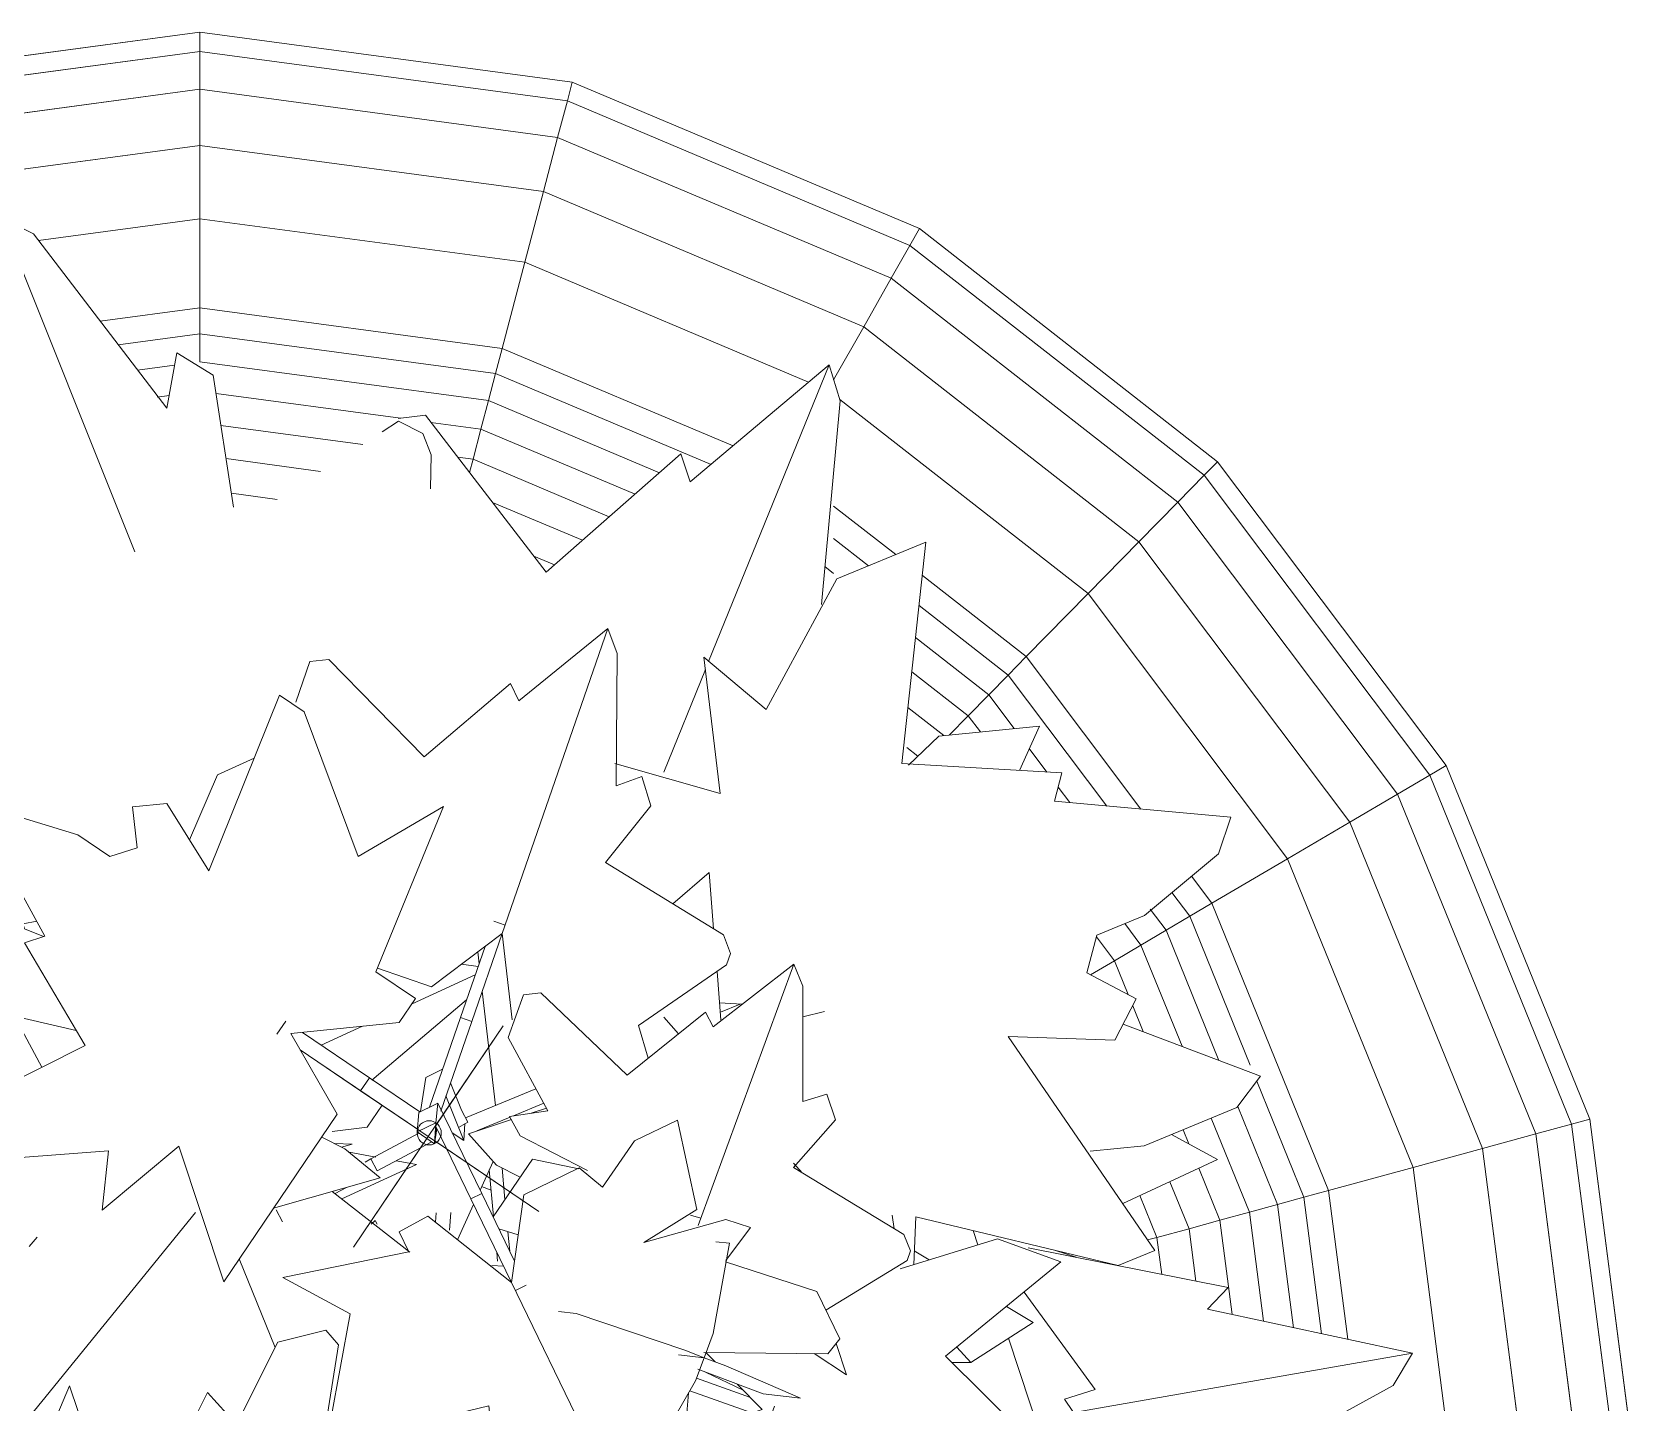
# Model space of a CAD drawing. Header units: metres. Extents: x -217 to -108, y -304 to -188.
# Drawn here: x -155.6125 to -155.3883, y -244.7772 to -244.5859 of the extents above; entities that cross this region are included whole.
import ezdxf

# ---------------------------------------------------------------- set-up
doc = ezdxf.new("R2010")
doc.units = ezdxf.units.M
doc.layers.add('G-IMPT', color=8, linetype='Continuous', lineweight=9)
doc.layers.add('L-PLNT', color=71, linetype='Continuous', lineweight=9)

# ---------------------------------------------------------------- blocks, each defined once
blk = doc.blocks.new('Plant_8135 - FF_Model_ID4695_1_aconitum_dwg_Group_18-V210-Nivel 3')
at = {"layer": 'G-IMPT'}
for p, q in [((17.416, 28.7), (20.141, 29.066)), ((20.141, 29.066), (20.141, 28.925)), ((20.141, 29.066), (22.866, 28.7)), ((17.451, 28.565), (20.141, 28.925)), ((20.141, 28.925), (20.141, 28.648)), ((20.141, 28.925), (22.83, 28.565)), ((22.866, 28.7), (22.83, 28.565)), ((25.405, 27.629), (22.866, 28.7)), ((17.522, 28.296), (20.141, 28.648)), ((20.141, 28.648), (20.141, 28.237)), ((20.141, 28.648), (22.759, 28.296)), ((20.141, 28.648), (22.759, 28.296)), ((22.83, 28.565), (22.759, 28.296)), ((25.336, 27.507), (22.83, 28.565)), ((17.626, 27.9), (20.141, 28.237)), ((20.141, 28.237), (20.141, 27.702)), ((20.141, 28.237), (22.655, 27.9)), ((22.759, 28.296), (22.655, 27.9)), ((25.2, 27.267), (22.759, 28.296)), ((25.2, 27.267), (22.759, 28.296)), ((22.655, 27.9), (22.519, 27.383)), ((22.655, 27.9), (24.998, 26.911)), ((18.96, 27.543), (20.141, 27.702)), ((20.141, 27.702), (18.96, 27.543)), ((20.141, 27.702), (20.141, 27.05)), ((20.141, 27.702), (22.519, 27.383)), ((25.405, 27.629), (25.336, 27.507)), ((25.405, 27.629), (27.586, 25.924)), ((25.405, 27.629), (27.586, 25.924)), ((25.336, 27.507), (25.2, 27.267)), ((25.336, 27.507), (27.488, 25.825)), ((27.488, 25.825), (25.336, 27.507)), ((22.519, 27.383), (22.353, 26.753)), ((22.353, 26.753), (22.519, 27.383)), ((22.519, 27.383), (24.595, 26.507)), ((22.519, 27.383), (24.595, 26.507)), ((25.2, 27.267), (24.998, 26.911)), ((25.2, 27.267), (27.295, 25.629)), ((25.2, 27.267), (27.295, 25.629)), ((19.413, 26.952), (20.141, 27.05)), ((20.141, 27.05), (20.141, 26.86)), ((20.141, 27.05), (22.353, 26.753)), ((20.141, 27.05), (22.353, 26.753)), ((19.545, 26.78), (20.141, 26.86)), ((20.141, 26.86), (20.141, 26.656)), ((20.141, 26.86), (22.305, 26.569)), ((24.998, 26.911), (24.778, 26.523)), ((24.998, 26.911), (27.011, 25.338)), ((22.353, 26.753), (22.305, 26.569)), ((22.353, 26.753), (24.042, 26.04)), ((19.686, 26.595), (19.956, 26.631)), ((19.686, 26.595), (19.956, 26.631)), ((20.141, 26.656), (22.253, 26.372)), ((20.141, 26.656), (22.253, 26.372)), ((22.305, 26.569), (22.253, 26.372)), ((22.305, 26.569), (23.881, 25.905)), ((19.829, 26.397), (19.917, 26.409)), ((19.829, 26.397), (19.917, 26.409)), ((20.261, 26.423), (21.61, 26.242)), ((21.61, 26.242), (20.261, 26.423)), ((22.253, 26.372), (22.198, 26.163)), ((22.253, 26.372), (23.505, 25.844)), ((24.823, 26.379), (26.639, 24.96)), ((24.823, 26.379), (26.639, 24.96)), ((20.296, 26.19), (21.333, 26.051)), ((20.296, 26.19), (21.333, 26.051)), ((21.832, 26.212), (22.198, 26.163)), ((22.198, 26.163), (21.832, 26.212)), ((22.198, 26.163), (22.14, 25.943)), ((22.198, 26.163), (23.326, 25.687)), ((20.334, 25.947), (21.025, 25.854)), ((21.025, 25.854), (20.334, 25.947)), ((22.028, 25.958), (22.14, 25.943)), ((22.028, 25.958), (22.14, 25.943)), ((22.14, 25.943), (22.115, 25.845)), ((22.14, 25.943), (22.115, 25.845)), ((22.14, 25.943), (23.137, 25.522)), ((23.137, 25.522), (22.14, 25.943)), ((27.586, 25.924), (27.488, 25.825)), ((27.586, 25.924), (29.259, 23.703)), ((27.488, 25.825), (27.295, 25.629)), ((27.488, 25.825), (29.139, 23.633)), ((20.373, 25.694), (20.706, 25.649)), ((20.373, 25.694), (20.706, 25.649)), ((22.282, 25.627), (22.94, 25.35)), ((22.282, 25.627), (22.94, 25.35)), ((27.295, 25.629), (27.011, 25.338)), ((27.295, 25.629), (28.903, 23.494)), ((24.777, 25.6), (25.232, 25.245)), ((24.777, 25.6), (25.232, 25.245)), ((24.777, 25.363), (25.033, 25.163)), ((25.033, 25.163), (24.777, 25.363)), ((27.011, 25.338), (26.639, 24.96)), ((27.011, 25.338), (28.555, 23.289)), ((22.584, 25.234), (22.735, 25.17)), ((22.735, 25.17), (22.584, 25.234)), ((24.714, 25.157), (24.777, 25.108)), ((24.714, 25.157), (24.777, 25.108)), ((25.427, 25.092), (26.186, 24.499)), ((25.427, 25.092), (26.186, 24.499)), ((26.639, 24.96), (26.186, 24.499)), ((26.639, 24.96), (28.099, 23.021)), ((25.403, 24.873), (26.054, 24.364)), ((26.054, 24.364), (25.403, 24.873)), ((25.377, 24.639), (25.913, 24.22)), ((25.377, 24.639), (25.913, 24.22)), ((26.186, 24.499), (26.054, 24.364)), ((26.186, 24.499), (27.026, 23.383)), ((25.35, 24.389), (25.762, 24.067)), ((25.762, 24.067), (25.35, 24.389)), ((26.054, 24.364), (25.913, 24.22)), ((26.054, 24.364), (26.776, 23.406)), ((25.913, 24.22), (25.762, 24.067)), ((25.913, 24.22), (26.099, 23.973)), ((25.321, 24.127), (25.585, 23.921)), ((25.321, 24.127), (25.585, 23.921)), ((25.762, 24.067), (25.623, 23.924)), ((25.623, 23.924), (25.762, 24.067)), ((25.762, 24.067), (25.852, 23.948)), ((25.762, 24.067), (25.852, 23.948)), ((25.313, 23.835), (25.395, 23.771)), ((25.395, 23.771), (25.313, 23.835)), ((26.209, 23.826), (26.338, 23.655)), ((26.338, 23.655), (26.209, 23.826)), ((29.139, 23.633), (28.903, 23.494)), ((29.259, 23.703), (29.139, 23.633)), ((29.139, 23.633), (30.177, 21.079)), ((29.259, 23.703), (30.311, 21.116)), ((26.421, 23.545), (26.507, 23.431)), ((26.507, 23.431), (26.421, 23.545)), ((28.903, 23.494), (28.555, 23.289)), ((28.903, 23.494), (29.914, 21.008)), ((28.903, 23.494), (29.914, 21.008)), ((28.555, 23.289), (28.099, 23.021)), ((28.555, 23.289), (29.525, 20.901)), ((28.099, 23.021), (27.545, 22.695)), ((28.099, 23.021), (29.017, 20.763)), ((27.396, 22.893), (27.545, 22.695)), ((27.252, 22.773), (27.383, 22.6)), ((27.545, 22.695), (27.383, 22.6)), ((27.545, 22.695), (28.399, 20.594)), ((27.545, 22.695), (28.399, 20.594)), ((27.093, 22.653), (27.21, 22.498)), ((27.383, 22.6), (27.21, 22.498)), ((27.383, 22.6), (27.826, 21.51)), ((26.908, 22.547), (27.026, 22.389)), ((26.908, 22.547), (27.026, 22.389)), ((27.21, 22.498), (27.026, 22.389)), ((27.21, 22.498), (27.597, 21.546)), ((26.7, 22.45), (26.832, 22.275)), ((27.026, 22.389), (26.832, 22.275)), ((27.026, 22.389), (27.327, 21.649)), ((26.832, 22.275), (26.656, 22.172)), ((26.656, 22.172), (26.832, 22.275)), ((26.832, 22.275), (26.933, 22.027)), ((26.832, 22.275), (26.933, 22.027)), ((26.966, 21.945), (27.043, 21.757)), ((26.966, 21.945), (27.043, 21.757)), ((27.874, 21.394), (28.219, 20.545)), ((28.219, 20.545), (27.874, 21.394)), ((27.734, 21.209), (28.026, 20.492)), ((27.734, 21.209), (28.026, 20.492)), ((27.541, 21.124), (27.82, 20.436)), ((27.82, 20.436), (27.541, 21.124)), ((30.177, 21.079), (29.914, 21.008)), ((30.311, 21.116), (30.177, 21.079)), ((30.177, 21.079), (30.532, 18.34)), ((30.311, 21.116), (30.669, 18.34)), ((27.335, 21.039), (27.377, 20.935)), ((27.335, 21.039), (27.377, 20.935)), ((29.914, 21.008), (29.525, 20.901)), ((29.525, 20.901), (29.914, 21.008)), ((29.914, 21.008), (30.259, 18.34)), ((29.525, 20.901), (29.017, 20.763)), ((29.525, 20.901), (29.856, 18.34)), ((27.449, 20.758), (27.604, 20.377)), ((29.017, 20.763), (28.399, 20.594)), ((28.399, 20.594), (29.017, 20.763)), ((29.017, 20.763), (29.33, 18.34)), ((29.017, 20.763), (29.33, 18.34)), ((27.238, 20.659), (27.378, 20.315)), ((27.238, 20.659), (27.378, 20.315)), ((28.399, 20.594), (28.219, 20.545)), ((28.399, 20.594), (28.219, 20.545)), ((28.399, 20.594), (28.54, 19.506)), ((28.54, 19.506), (28.399, 20.594)), ((27.019, 20.557), (27.143, 20.251)), ((27.143, 20.251), (27.019, 20.557)), ((28.026, 20.492), (27.82, 20.436)), ((28.219, 20.545), (28.026, 20.492)), ((28.026, 20.492), (28.142, 19.591)), ((28.219, 20.545), (28.348, 19.547)), ((27.604, 20.377), (27.378, 20.315)), ((27.378, 20.315), (27.604, 20.377)), ((27.82, 20.436), (27.604, 20.377)), ((27.604, 20.377), (27.693, 19.687)), ((27.604, 20.377), (27.693, 19.687)), ((27.82, 20.436), (27.923, 19.638)), ((27.143, 20.251), (27.075, 20.233)), ((27.378, 20.315), (27.143, 20.251)), ((27.378, 20.315), (27.143, 20.251)), ((27.143, 20.251), (27.178, 19.981)), ((27.378, 20.315), (27.427, 19.932)), ((27.427, 19.932), (27.378, 20.315))]:
    blk.add_line(p, q, dxfattribs=at)
at = {"layer": 'G-IMPT', "flags": 128}
for points in [[(14.945, 27.507), (17.451, 28.565), (17.416, 28.7), (20.141, 29.066)], [(17.522, 28.296), (17.451, 28.565), (20.141, 28.925), (20.141, 29.066), (22.866, 28.7)], [(25.336, 27.507), (25.405, 27.629), (22.866, 28.7), (22.83, 28.565), (20.141, 28.925), (20.141, 28.648), (17.522, 28.296), (17.626, 27.9), (15.283, 26.911), (15.546, 26.447)], [(15.546, 26.447), (17.762, 27.383), (17.626, 27.9), (20.141, 28.237), (20.141, 28.648)], [(22.759, 28.296), (22.83, 28.565), (25.336, 27.507), (25.2, 27.267)], [(22.759, 28.296), (22.655, 27.9), (20.141, 28.237), (20.141, 27.702)], [(20.141, 27.702), (22.519, 27.383), (22.655, 27.9), (24.998, 26.911), (25.2, 27.267)], [(19.413, 26.952), (20.141, 27.05), (20.141, 27.702)], [(19.545, 26.78), (20.141, 26.86), (20.141, 27.05)], [(20.141, 26.656), (20.141, 26.86), (22.305, 26.569), (22.353, 26.753), (24.042, 26.04)], [(24.778, 26.523), (24.998, 26.911), (27.011, 25.338), (27.295, 25.629), (28.903, 23.494), (29.139, 23.633), (30.177, 21.079)], [(22.253, 26.372), (22.305, 26.569), (23.881, 25.905)], [(23.505, 25.844), (22.253, 26.372), (22.198, 26.163)], [(22.14, 25.943), (22.198, 26.163), (23.326, 25.687)], [(29.259, 23.703), (27.586, 25.924), (27.488, 25.825)], [(27.295, 25.629), (27.488, 25.825), (29.139, 23.633)], [(26.639, 24.96), (27.011, 25.338), (28.555, 23.289), (28.903, 23.494)], [(26.186, 24.499), (26.639, 24.96), (28.099, 23.021)], [(27.026, 23.383), (26.186, 24.499), (26.054, 24.364)], [(25.913, 24.22), (26.054, 24.364), (26.776, 23.406)], [(26.099, 23.973), (25.913, 24.22), (25.762, 24.067)], [(29.139, 23.633), (29.259, 23.703), (30.311, 21.116)], [(28.099, 23.021), (28.555, 23.289), (29.525, 20.901)], [(30.259, 18.34), (29.856, 18.34), (29.525, 20.901), (29.017, 20.763), (28.099, 23.021), (27.545, 22.695), (27.396, 22.893)], [(27.252, 22.773), (27.383, 22.6), (27.545, 22.695)], [(27.826, 21.51), (27.383, 22.6), (27.21, 22.498), (27.093, 22.653)], [(27.026, 22.389), (27.21, 22.498), (27.597, 21.546)], [(27.327, 21.649), (27.026, 22.389), (26.832, 22.275), (26.7, 22.45)], [(29.914, 21.008), (30.177, 21.079), (30.532, 18.34), (30.669, 18.34), (30.311, 15.563)], [(30.177, 21.079), (30.311, 21.116), (30.669, 18.34)], [(29.914, 21.008), (30.259, 18.34), (30.532, 18.34), (30.177, 15.6)], [(27.449, 20.758), (27.604, 20.377), (27.82, 20.436), (27.923, 19.638)], [(28.142, 19.591), (28.026, 20.492), (27.82, 20.436)], [(28.026, 20.492), (28.219, 20.545), (28.348, 19.547)], [(27.075, 20.233), (27.143, 20.251), (27.178, 19.981)]]:
    blk.add_lwpolyline(points, dxfattribs=at)
blk = doc.blocks.new('Plant_8135 - FF_Model_ID4695_1_aconitum_dwg_Group_19-V211-Nivel 3')
blk.add_blockref('Plant_8135 - FF_Model_ID4695_1_aconitum_dwg_Group_18-V210-Nivel 3', (0, 0))
blk = doc.blocks.new('Plant_8135 - FF_Model_ID4695_1_aconitum_dwg_Group_11-447934-Nivel 3')
at = {"layer": 'G-IMPT'}
for p, q in [((0.399, 0.538), (0.149, 0.422)), ((0.399, 0.538), (0.149, 0.422)), ((0.399, 0.538), (0.526, 0.465)), ((0, 0.352), (0.137, 0.428)), ((0.137, 0.428), (0, 0.352)), ((0.282, 0.345), (0.137, 0.428)), ((0.144, 0.269), (0, 0.352)), ((0, 0.186), (0, 0.352)), ((0.144, 0.269), (0, 0.352)), ((0, 0.352), (0, 0.186)), ((0.144, 0.269), (0, 0.186)), ((0.144, 0.269), (0, 0.186)), ((0.137, 0.261), (0, 0.186)), ((0.137, 0.261), (0, 0.186)), ((0.144, 0.269), (0.282, 0.345)), ((0.282, 0.345), (0.144, 0.269)), ((0.151, 0.007), (0.366, 0.323)), ((0.151, 0.007), (0.366, 0.323)), ((0.341, 0.156), (0.473, 0.352)), ((0.341, 0.156), (0.473, 0.352)), ((0.109, 0.236), (0, 0.186)), ((0.109, 0.236), (0, 0.186)), ((0.151, 0.118), (0.151, 0.007)), ((0.151, 0.007), (0.269, 0.075))]:
    blk.add_line(p, q, dxfattribs=at)
blk.add_circle((0.048, 0.269), 0.0963, dxfattribs=at)
blk = doc.blocks.new('Plant_8135 - FF_Model_ID4695_1_aconitum_dwg_leaf3-447935-Nivel 3')
at = {"layer": 'G-IMPT'}
for p, q in [((0.08358, 0.16004), (0.06421, 0.14372)), ((0.06678, 0.11868), (0.08358, 0.16004)), ((0.08358, 0.16004), (0.08514, 0.15502)), ((0.08251, 0.12663), (0.08514, 0.15502)), ((0.02726, 0.15302), (0.02345, 0.15255)), ((0.04408, 0.13112), (0.02726, 0.15302)), ((0.04408, 0.13112), (0.06291, 0.14761)), ((0.06421, 0.14372), (0.06291, 0.14761)), ((0.06051, 0.10323), (0.06632, 0.11755))]:
    blk.add_line(p, q, dxfattribs=at)
blk = doc.blocks.new('Plant_8135 - FF_Model_ID4695_1_aconitum_dwg_Group_2-447936-Nivel 3')
blk.add_blockref('Plant_8135 - FF_Model_ID4695_1_aconitum_dwg_leaf3-447935-Nivel 3', (0, 0))
blk = doc.blocks.new('Plant_8135 - FF_Model_ID4695_1_aconitum_dwg_leaf1-447937-Nivel 3')
at = {"layer": 'G-IMPT'}
for p, q in [((2.189, 4.314), (2.323, 4.193)), ((2.49, 3.646), (2.323, 4.193)), ((1.677, 3.411), (1.988, 4.017)), ((2.49, 3.646), (2.49, 3.339)), ((1.134, 2.658), (1.541, 3.517)), ((1.677, 3.411), (1.541, 3.517)), ((2.67, 3.197), (2.49, 3.339)), ((2.67, 3.197), (2.92, 3.411)), ((3.094, 3.199), (2.92, 3.411)), ((1.134, 2.658), (0, 3.294)), ((0, 2.721), (0, 3.294)), ((2.838, 2.621), (3.094, 3.199)), ((2.838, 2.621), (4.311, 2.94)), ((4.311, 2.703), (4.311, 2.94)), ((0.544, 2.034), (0, 2.721)), ((3.598, 1.702), (4.311, 2.703)), ((0.125, 1.811), (0.544, 2.034)), ((0.891, 1.591), (0.125, 1.811)), ((4.311, 1.362), (3.598, 1.702)), ((0.196, 0.69), (0.891, 1.591)), ((2.132, 1.355), (1.808, 0.69)), ((2.688, 0.69), (2.132, 1.355)), ((2.918, 1.069), (4.311, 1.362)), ((2.918, 1.069), (2.918, 0.69)), ((0.196, 0.69), (1.808, 0.69)), ((2.688, 0.69), (2.918, 0.69))]:
    blk.add_line(p, q, dxfattribs=at)
blk = doc.blocks.new('Plant_8135 - FF_Model_ID4695_1_aconitum_dwg_Group_5-V212-Nivel 3')
at = {"layer": 'G-IMPT'}
for p, q in [((2.191, 1.444), (2.066, 1.444)), ((2.191, 0.64), (2.191, 1.284)), ((2.191, 1.284), (2.191, 0.64)), ((2.066, 0.64), (2.066, 1.22)), ((2.066, 0.094), (2.066, 0.64)), ((2.191, 0.64), (2.066, 0.64)), ((2.066, 0.094), (2.066, 0.64)), ((2.191, 0.64), (2.191, 0.155)), ((2.191, 0.64), (2.191, 0.155))]:
    blk.add_line(p, q, dxfattribs=at)
at = {"layer": 'G-IMPT', "flags": 128}
blk.add_lwpolyline([(2.066, 1.22), (2.066, 0.64), (2.191, 0.64)], dxfattribs=at)
blk.add_blockref('Plant_8135 - FF_Model_ID4695_1_aconitum_dwg_leaf1-447937-Nivel 3', (0, 0))
blk = doc.blocks.new('Plant_8135 - FF_Model_ID4695_1_aconitum_dwg_leaf3-V141-Nivel 3')
at = {"layer": 'G-IMPT'}
for p, q in [((0.03797, 0.08071), (0.0527, 0.12326)), ((0.0527, 0.12326), (0.04029, 0.11317)), ((0.0527, 0.12326), (0.05402, 0.11978)), ((0.01376, 0.11896), (0.01113, 0.11867)), ((0.02707, 0.10538), (0.01376, 0.11896)), ((0.05385, 0.10129), (0.05402, 0.11978)), ((0.00917, 0.113), (0.01113, 0.11867)), ((0.02707, 0.10538), (0.03911, 0.11558)), ((0.04029, 0.11317), (0.03911, 0.11558)), ((0.05385, 0.10129), (0.05745, 0.10261)), ((0.05873, 0.09852), (0.05745, 0.10261)), ((0.05237, 0.0906), (0.05873, 0.09852)), ((0.05237, 0.0906), (0.06885, 0.08052)), ((0.03797, 0.08071), (0.02809, 0.07325)), ((0.03797, 0.08071), (0.03936, 0.06865)), ((0.06885, 0.08052), (0.06984, 0.07792)), ((0.06929, 0.07635), (0.05698, 0.06786)), ((0.06929, 0.07635), (0.06984, 0.07792)), ((0.02057, 0.07586), (0.02809, 0.07325)), ((0.05698, 0.06786), (0.05834, 0.0633))]:
    blk.add_line(p, q, dxfattribs=at)
blk = doc.blocks.new('Plant_8135 - FF_Model_ID4695_1_aconitum_dwg_Group_6-V213-Nivel 3')
at = {"layer": 'G-IMPT'}
for p, q in [((0.03837, 0.08188), (0.03679, 0.08241)), ((0.03214, 0.06899), (0.03557, 0.0789)), ((0.03557, 0.0789), (0.03214, 0.06899)), ((0.03372, 0.06845), (0.03797, 0.08071)), ((0.0278, 0.05646), (0.03214, 0.06899)), ((0.03372, 0.06845), (0.02938, 0.0559)), ((0.03372, 0.06845), (0.02938, 0.0559)), ((0.03372, 0.06845), (0.03214, 0.06899))]:
    blk.add_line(p, q, dxfattribs=at)
at = {"layer": 'G-IMPT', "flags": 128}
blk.add_lwpolyline([(0.0278, 0.05646), (0.03214, 0.06899), (0.03372, 0.06845), (0.03797, 0.08071)], dxfattribs=at)
blk.add_blockref('Plant_8135 - FF_Model_ID4695_1_aconitum_dwg_leaf3-V141-Nivel 3', (0, 0))
blk = doc.blocks.new('Plant_8135 - FF_Model_ID4695_1_aconitum_dwg_leaf3-V142-Nivel 3')
at = {"layer": 'G-IMPT'}
for p, q in [((0.06244, 0.05469), (0.05644, 0.05178)), ((0.06244, 0.05469), (0.06514, 0.04221)), ((0.05196, 0.04531), (0.05644, 0.05178)), ((0.04872, 0.04802), (0.04099, 0.04427)), ((0.04872, 0.04802), (0.05196, 0.04531)), ((0.03927, 0.03201), (0.04099, 0.04427)), ((0.02359, 0.03907), (0.02757, 0.04129)), ((0.03927, 0.03201), (0.02757, 0.04129)), ((0.06514, 0.04221), (0.05775, 0.03759)), ((0.05775, 0.03759), (0.06917, 0.04083)), ((0.06917, 0.04083), (0.0726, 0.03971)), ((0.02359, 0.03907), (0.02495, 0.03628)), ((0.06917, 0.0351), (0.0726, 0.03971)), ((0.02495, 0.03628), (0.00737, 0.03273)), ((0.06912, 0.0349), (0.08188, 0.03076)), ((0.01674, 0.02766), (0.00737, 0.03273)), ((0.03927, 0.03201), (0.05894, -0.0085)), ((0.08188, 0.03076), (0.08509, 0.02415)), ((0.01404, 0.01295), (0.01674, 0.02766)), ((0.08343, 0.02208), (0.08509, 0.02415)), ((0.0661, 0.02226), (0.08343, 0.02208)), ((0.06395, 0.01658), (0.06313, 0.00655)), ((0.03608, 0.01483), (0.0173, 0.0103)), ((0.03608, 0.01483), (0.03719, 0.00474)), ((0.01404, 0.01295), (0.01477, 0.01145)), ((0.0173, 0.0103), (0.01477, 0.01145)), ((0.05894, -0.0085), (0.06059, 0.00743)), ((0.06059, 0.00743), (0.06313, 0.00655)), ((0.03719, 0.00474), (0.04098, 0.00276)), ((0.04259, 0.00624), (0.04098, 0.00276)), ((0.04259, 0.00624), (0.05555, -0.00697)), ((0.05894, -0.0085), (0.05555, -0.00697))]:
    blk.add_line(p, q, dxfattribs=at)
blk = doc.blocks.new('Plant_8135 - FF_Model_ID4695_1_aconitum_dwg_Group_6-V214-Nivel 3')
at = {"layer": 'G-IMPT'}
for p, q in [((0.02898, 0.05704), (0.02748, 0.05631)), ((0.02898, 0.05704), (0.03511, 0.04442)), ((0.0336, 0.04369), (0.02874, 0.05371)), ((0.0336, 0.04369), (0.02874, 0.05371)), ((0.0336, 0.04369), (0.03511, 0.04442)), ((0.0336, 0.04369), (0.03927, 0.03201)), ((0.03511, 0.04442), (0.03969, 0.03499)), ((0.03969, 0.03499), (0.03511, 0.04442)), ((0.03981, 0.0309), (0.04131, 0.03164))]:
    blk.add_line(p, q, dxfattribs=at)
at = {"layer": 'G-IMPT', "flags": 128}
for points in [[(0.02748, 0.05631), (0.02898, 0.05704), (0.03511, 0.04442)], [(0.03511, 0.04442), (0.0336, 0.04369), (0.03927, 0.03201)]]:
    blk.add_lwpolyline(points, dxfattribs=at)
blk.add_blockref('Plant_8135 - FF_Model_ID4695_1_aconitum_dwg_leaf3-V142-Nivel 3', (0, 0))
blk = doc.blocks.new('Plant_8135 - FF_Model_ID4695_1_aconitum_dwg_leaf2-447940-Nivel 3')
at = {"layer": 'G-IMPT'}
for p, q in [((-0.03009, 0.0692), (-0.04077, 0.06534)), ((-0.03009, 0.0692), (-0.02148, 0.06717)), ((-0.03009, 0.0692), (-0.02626, 0.06206)), ((-0.03368, 0.05834), (-0.04077, 0.06534)), ((0.01426, 0.04471), (0.02508, 0.03624)), ((-0.00932, 0.01102), (-0.0108, 0.011)), ((0.01784, 0.01044), (0.0169, 0.00466)), ((-0.00455, 0.00891), (-0.00483, 0.007)), ((0.0169, 0.00466), (0.01267, 0.00772))]:
    blk.add_line(p, q, dxfattribs=at)
blk = doc.blocks.new('Plant_8135 - FF_Model_ID4695_1_aconitum_dwg_Group_9-V215-Nivel 3')
at = {"layer": 'G-IMPT'}
for p, q in [((0.03187, 0.05366), (0.03319, 0.05437)), ((0.03319, 0.05437), (0.03229, 0.05604)), ((0.01964, 0.04925), (0.02635, 0.05285)), ((0.02053, 0.04758), (0.02813, 0.05165)), ((0.02053, 0.04758), (0.02813, 0.05165)), ((0.01885, 0.04883), (0.01964, 0.04925)), ((0.02053, 0.04758), (0.01964, 0.04925)), ((0.02053, 0.04758), (0.01964, 0.04925)), ((0.01623, 0.04527), (0.01464, 0.04442)), ((0.01464, 0.04442), (0.01623, 0.04527)), ((0.0064, 0.04216), (0.00731, 0.04049))]:
    blk.add_line(p, q, dxfattribs=at)
at = {"layer": 'G-IMPT', "flags": 128}
for points in [[(0.03187, 0.05366), (0.03319, 0.05437), (0.03229, 0.05604)], [(0.02635, 0.05285), (0.01964, 0.04925), (0.01885, 0.04883)]]:
    blk.add_lwpolyline(points, dxfattribs=at)
blk.add_blockref('Plant_8135 - FF_Model_ID4695_1_aconitum_dwg_leaf2-447940-Nivel 3', (0, 0))
blk = doc.blocks.new('Plant_8135 - FF_Model_ID4695_1_aconitum_dwg_leaf1-V144-Nivel 3')
at = {"layer": 'G-IMPT'}
for p, q in [((0.08469, 0.13018), (0.0971, 0.13532)), ((0.09373, 0.10444), (0.0971, 0.13532)), ((0.0748, 0.11194), (0.08469, 0.13018)), ((0.06839, 0.10026), (0.06612, 0.11925)), ((0.06612, 0.11925), (0.0748, 0.11194)), ((0.05369, 0.10443), (0.06839, 0.10026)), ((0.09373, 0.10444), (0.11608, 0.10312)), ((0.11504, 0.09915), (0.11608, 0.10312)), ((0.11504, 0.09915), (0.13965, 0.09692)), ((0.13965, 0.09692), (0.13791, 0.09183)), ((0.1276, 0.08324), (0.13791, 0.09183)), ((0.1276, 0.08324), (0.12094, 0.08048)), ((0.11954, 0.0752), (0.12094, 0.08048)), ((0.11954, 0.0752), (0.12646, 0.07158)), ((0.07146, 0.07084), (0.0683, 0.07106)), ((0.12346, 0.06581), (0.12646, 0.07158)), ((0.1086, 0.06632), (0.12903, 0.03649)), ((0.1086, 0.06632), (0.12346, 0.06581)), ((0.09539, 0.03451), (0.09568, 0.04119)), ((0.09568, 0.04119), (0.12391, 0.03437)), ((0.12391, 0.03437), (0.12903, 0.03649))]:
    blk.add_line(p, q, dxfattribs=at)
blk = doc.blocks.new('Plant_8135 - FF_Model_ID4695_1_aconitum_dwg_Group_8-V216-Nivel 3')
at = {"layer": 'G-IMPT'}
for p, q in [((0.06841, 0.06972), (0.07116, 0.07086)), ((0.07116, 0.07086), (0.06841, 0.06972)), ((0.03285, 0.05499), (0.04268, 0.05906)), ((0.03285, 0.05499), (0.04268, 0.05906)), ((0.04379, 0.05704), (0.03955, 0.05529)), ((0.04379, 0.05704), (0.03955, 0.05529)), ((0.03906, 0.05508), (0.03443, 0.05316)), ((0.03906, 0.05508), (0.03443, 0.05316))]:
    blk.add_line(p, q, dxfattribs=at)
blk.add_blockref('Plant_8135 - FF_Model_ID4695_1_aconitum_dwg_leaf1-V144-Nivel 3', (0, 0))
blk = doc.blocks.new('Plant_8135 - FF_Model_ID4695_1_aconitum_dwg_leaf3-V145-Nivel 3')
at = {"layer": 'G-IMPT'}
for p, q in [((0.03817, 0.03429), (0.03654, 0.0344)), ((0.02668, 0.01257), (0.02584, 0.00091)), ((0.03954, -0.01839), (0.03656, -0.02308)), ((0.0255, -0.03393), (0.03446, -0.02044)), ((0.03446, -0.02044), (0.03656, -0.02308)), ((0.01829, -0.0247), (0.01932, -0.02901)), ((0.02395, -0.02545), (0.02331, -0.03446))]:
    blk.add_line(p, q, dxfattribs=at)
blk = doc.blocks.new('Plant_8135 - FF_Model_ID4695_1_aconitum_dwg_Group_10-V217-Nivel 3')
at = {"layer": 'G-IMPT'}
for p, q in [((0.02867, 0.04042), (0.02877, 0.04172)), ((0.02867, 0.04042), (0.02877, 0.04172)), ((0.03078, 0.04177), (0.03061, 0.03933)), ((0.03078, 0.04177), (0.03061, 0.03933))]:
    blk.add_line(p, q, dxfattribs=at)
blk.add_blockref('Plant_8135 - FF_Model_ID4695_1_aconitum_dwg_leaf3-V145-Nivel 3', (0, 0))
blk = doc.blocks.new('Plant_8135 - FF_Model_ID4695_1_aconitum_dwg_leaf3-V220-Nivel 3')
at = {"layer": 'G-IMPT'}
for p, q in [((-0.03676, 0.02379), (-0.03332, 0.01799)), ((-0.08599, 0.01441), (-0.08396, 0.01484)), ((-0.08599, 0.01441), (-0.07743, 0.00137)), ((-0.08371, 0.01339), (-0.08599, 0.01441)), ((-0.05298, 0.01012), (-0.04937, 0.01429)), ((-0.07584, 0.00985), (-0.08043, 0.01191)), ((-0.05298, 0.01012), (-0.05538, 0.01233)), ((-0.0247, 0.01222), (-0.0208, 0.01278)), ((-0.02886, 0.00235), (-0.02135, 0.01037)), ((-0.04451, -0.00421), (-0.06533, 0.00513)), ((-0.07743, 0.00137), (-0.08008, 0.00048)), ((-0.07135, -0.0122), (-0.08008, 0.00048)), ((-0.02759, -0.00062), (-0.02971, 0.00033)), ((-0.02759, -0.00062), (-0.02932, -0.00447)), ((-0.04451, -0.00421), (-0.03717, -0.00434)), ((-0.04451, -0.00421), (-0.03829, -0.01453)), ((-0.03172, -0.00443), (-0.02932, -0.00447)), ((-0.07135, -0.0122), (-0.08718, -0.02365)), ((-0.04234, -0.02208), (-0.03829, -0.01453)), ((-0.04234, -0.02208), (-0.04645, -0.02201)), ((-0.08718, -0.02365), (-0.08726, -0.02623)), ((-0.06729, -0.02458), (-0.07916, -0.02879)), ((-0.06729, -0.02458), (-0.06728, -0.02614)), ((-0.08065, -0.0292), (-0.08726, -0.02623))]:
    blk.add_line(p, q, dxfattribs=at)
blk = doc.blocks.new('Plant_8135 - FF_Model_ID4695_1_aconitum_dwg_Group_6-V221-Nivel 3')
at = {"layer": 'G-IMPT'}
for p, q in [((-0.04565, -0.0037), (-0.04643, -0.00518)), ((-0.03224, -0.00912), (-0.04451, -0.00416)), ((-0.03303, -0.01059), (-0.04312, -0.00651)), ((-0.04312, -0.00651), (-0.03303, -0.01059)), ((-0.03224, -0.00912), (-0.03303, -0.01059)), ((-0.03014, -0.01161), (-0.03303, -0.01059)), ((-0.03224, -0.00912), (-0.02866, -0.01038)), ((-0.03224, -0.00912), (-0.02866, -0.01038))]:
    blk.add_line(p, q, dxfattribs=at)
at = {"layer": 'G-IMPT', "flags": 128}
blk.add_lwpolyline([(-0.03014, -0.01161), (-0.03303, -0.01059), (-0.03224, -0.00912), (-0.04451, -0.00416)], dxfattribs=at)
blk.add_blockref('Plant_8135 - FF_Model_ID4695_1_aconitum_dwg_leaf3-V220-Nivel 3', (0, 0))
blk = doc.blocks.new('Plant_8135 - FF_Model_ID4695_1_aconitum_dwg_leaf3-V150-Nivel 3')
at = {"layer": 'G-IMPT'}
for p, q in [((0.00664, 0.02368), (0.01336, 0.02535)), ((0.0151, 0.02332), (0.01336, 0.02535)), ((0.00088, 0.01223), (0.00664, 0.02368)), ((0.01226, 0.00512), (0.0151, 0.02332)), ((-0.00471, 0.01361), (-0.00318, 0.01667)), ((0.00088, 0.01223), (-0.00318, 0.01667)), ((-0.00322, 0.00197), (-0.00471, 0.01361)), ((-0.01883, 0.0101), (-0.0169, 0.00372)), ((-0.01883, 0.0101), (-0.00659, 0.01004)), ((-0.00659, 0.01004), (-0.00322, 0.00197)), ((0.01226, 0.00512), (0.02703, 0.00054)), ((-0.01137, -0.00195), (-0.0169, 0.00372)), ((0.02585, -0.00172), (0.02703, 0.00054)), ((-0.01441, -0.00449), (-0.01137, -0.00195)), ((0.04076, -0.00667), (0.02585, -0.00172)), ((-0.01441, -0.00449), (-0.01192, -0.0127)), ((-0.0005, -0.01695), (0.04076, -0.00667)), ((0.04076, -0.00667), (0.03874, -0.00974)), ((0.02415, -0.01972), (0.03874, -0.00974)), ((-0.0005, -0.01695), (-0.01072, -0.01314)), ((-0.0005, -0.01695), (-0.01121, -0.02658)), ((0.02415, -0.01972), (0.02711, -0.02217)), ((0.0246, -0.02554), (0.02711, -0.02217)), ((0.01498, -0.02426), (0.01593, -0.04434)), ((0.01498, -0.02426), (0.0246, -0.02554)), ((-0.00983, -0.03114), (-0.01121, -0.02658)), ((-0.00983, -0.03114), (-0.00699, -0.03043)), ((-0.00699, -0.03043), (-0.00674, -0.04906)), ((-0.00037, -0.04078), (-0.00674, -0.04906)), ((0.01289, -0.04701), (-0.00037, -0.04078)), ((0.01593, -0.04434), (0.01442, -0.04663)), ((0.01289, -0.04701), (0.01442, -0.04663))]:
    blk.add_line(p, q, dxfattribs=at)
blk = doc.blocks.new('Plant_8135 - FF_Model_ID4695_1_aconitum_dwg_Group_6-V222-Nivel 3')
at = {"layer": 'G-IMPT'}
for p, q in [((0.00063, -0.01667), (0.00014, -0.01507)), ((-0.01382, -0.01807), (-0.01256, -0.01785)), ((-0.01382, -0.01807), (-0.01256, -0.01785)), ((-0.01256, -0.01785), (-0.00344, -0.01585)), ((-0.00344, -0.01585), (-0.01256, -0.01785)), ((-0.01208, -0.01945), (-0.01256, -0.01785)), ((-0.01208, -0.01945), (-0.0005, -0.01691)), ((-0.02473, -0.02004), (-0.01607, -0.01848)), ((-0.02473, -0.02004), (-0.01607, -0.01848)), ((-0.01208, -0.01945), (-0.016, -0.02016)), ((-0.01208, -0.01945), (-0.016, -0.02016)), ((-0.01798, -0.02051), (-0.02172, -0.02119)), ((-0.01798, -0.02051), (-0.02172, -0.02119))]:
    blk.add_line(p, q, dxfattribs=at)
at = {"layer": 'G-IMPT', "flags": 128}
blk.add_lwpolyline([(-0.01256, -0.01785), (-0.01208, -0.01945), (-0.0005, -0.01691)], dxfattribs=at)
blk.add_blockref('Plant_8135 - FF_Model_ID4695_1_aconitum_dwg_leaf3-V150-Nivel 3', (0, 0))
blk = doc.blocks.new('Plant_8135 - FF_Model_ID4695_1_aconitum_dwg_leaf1-V154-Nivel 3')
at = {"layer": 'G-IMPT'}
for p, q in [((-0.03057, 0.08803), (-0.03242, 0.09083)), ((-0.03057, 0.08803), (-0.02868, 0.08135)), ((-0.02607, 0.08029), (-0.02868, 0.08135)), ((-0.05467, 0.06623), (-0.05208, 0.0791)), ((-0.05603, 0.05944), (-0.05528, 0.06318)), ((-0.06293, 0.06075), (-0.06508, 0.06129)), ((0.02031, 0.04951), (0.01659, 0.05019)), ((0.01558, 0.04368), (0.026, 0.04846)), ((0.026, 0.04846), (0.02315, 0.04898)), ((-0.05395, 0.01392), (-0.05002, 0.01486))]:
    blk.add_line(p, q, dxfattribs=at)
blk = doc.blocks.new('Plant_8135 - FF_Model_ID4695_1_aconitum_dwg_Group_8-V224-Nivel 3')
blk.add_blockref('Plant_8135 - FF_Model_ID4695_1_aconitum_dwg_leaf1-V154-Nivel 3', (0, 0))
blk = doc.blocks.new('Plant_8135 - FF_Model_ID4695_1_aconitum_dwg_leaf3-V158-Nivel 3')
at = {"layer": 'G-IMPT'}
for p, q in [((0.06532, 0.03999), (0.07868, 0.07642)), ((0.07868, 0.07642), (0.06741, 0.0677)), ((0.07868, 0.07642), (0.07992, 0.07335)), ((0.03878, 0.06621), (0.04096, 0.07215)), ((0.04335, 0.07242), (0.04096, 0.07215)), ((0.05542, 0.06094), (0.04335, 0.07242)), ((0.07991, 0.05729), (0.07992, 0.07335)), ((0.05542, 0.06094), (0.06634, 0.06975)), ((0.06741, 0.0677), (0.06634, 0.06975)), ((0.04435, 0.05599), (0.03878, 0.06621)), ((0.07991, 0.05729), (0.08325, 0.05831)), ((0.08447, 0.05471), (0.08325, 0.05831)), ((0.04435, 0.05599), (0.039, 0.0552)), ((0.04048, 0.05248), (0.039, 0.0552)), ((0.07863, 0.04806), (0.08447, 0.05471)), ((0.04989, 0.04763), (0.04048, 0.05248)), ((0.03669, 0.04116), (0.04218, 0.04922)), ((0.04218, 0.04922), (0.04864, 0.04789)), ((0.07863, 0.04806), (0.09402, 0.03871)), ((0.03749, 0.03951), (0.0402, 0.03865)), ((0.09402, 0.03871), (0.09496, 0.03642)), ((0.09446, 0.03507), (0.09496, 0.03642)), ((0.09446, 0.03507), (0.08314, 0.02817)), ((0.08458, 0.02352), (0.086, 0.01916)), ((0.0815, 0.0221), (0.086, 0.01916))]:
    blk.add_line(p, q, dxfattribs=at)
blk = doc.blocks.new('Plant_8135 - FF_Model_ID4695_1_aconitum_dwg_Group_6-V227-Nivel 3')
at = {"layer": 'G-IMPT'}
blk.add_line((0.06569, 0.04099), (0.06425, 0.04143), dxfattribs=at)
blk.add_blockref('Plant_8135 - FF_Model_ID4695_1_aconitum_dwg_leaf3-V158-Nivel 3', (0, 0))
blk = doc.blocks.new('Plant_8135 - FF_Model_ID4695_1_aconitum_dwg_leaf3-V160-Nivel 3')
at = {"layer": 'G-IMPT'}
for p, q in [((-0.00176, 0.10283), (0.00335, 0.10516)), ((-0.00567, 0.09376), (-0.00176, 0.10283)), ((-0.02888, 0.08206), (-0.02697, 0.08242)), ((0.0346, 0.07611), (0.03231, 0.07644)), ((0.02538, 0.07091), (0.0342, 0.07493)), ((0.01976, 0.06026), (0.03299, 0.07145)), ((0.01272, 0.06514), (0.01849, 0.06777)), ((0.0191, 0.05368), (0.02121, 0.05674)), ((0.01423, 0.05308), (0.0191, 0.05368))]:
    blk.add_line(p, q, dxfattribs=at)
blk = doc.blocks.new('Plant_8135 - FF_Model_ID4695_1_aconitum_dwg_Group_10-V228-Nivel 3')
blk.add_blockref('Plant_8135 - FF_Model_ID4695_1_aconitum_dwg_leaf3-V160-Nivel 3', (0, 0))
blk = doc.blocks.new('Plant_8135 - FF_Model_ID4695_1_aconitum_dwg_leaf2-V162-Nivel 3')
at = {"layer": 'G-IMPT'}
for p, q in [((0.06179, 0.08484), (0.06684, 0.08922)), ((0.06747, 0.08137), (0.06684, 0.08922)), ((0.06849, 0.06865), (0.06795, 0.07542)), ((0.07992, 0.06907), (0.08295, 0.06983)), ((0.06258, 0.06672), (0.06051, 0.06905)), ((0.04202, 0.05565), (0.04416, 0.05635)), ((0.03326, 0.05278), (0.03925, 0.05474)), ((0.03326, 0.05278), (0.03718, 0.04837)), ((0.04047, 0.0467), (0.03718, 0.04837)), ((0.07982, 0.04734), (0.07863, 0.04867)), ((0.09547, 0.03644), (0.09757, 0.03518)), ((0.10836, 0.02869), (0.11208, 0.02645)), ((0.10336, 0.02085), (0.11208, 0.02645)), ((0.10336, 0.02085), (0.10143, 0.02302)), ((0.10336, 0.02085), (0.10072, 0.02085)), ((0.07158, 0.01701), (0.06635, 0.01951))]:
    blk.add_line(p, q, dxfattribs=at)
blk = doc.blocks.new('Plant_8135 - FF_Model_ID4695_1_aconitum_dwg_Group_9-V229-Nivel 3')
blk.add_blockref('Plant_8135 - FF_Model_ID4695_1_aconitum_dwg_leaf2-V162-Nivel 3', (0, 0))
blk = doc.blocks.new('Plant_8135 - FF_Model_ID4695_1_aconitum_dwg_leaf3-V233-Nivel 3')
at = {"layer": 'G-IMPT'}
for p, q in [((0.03474, 0.07649), (0.03455, 0.07813)), ((0.03705, 0.05673), (0.03518, 0.07267)), ((0.01701, 0.05134), (0.01457, 0.0514)), ((0.01554, 0.05091), (0.01701, 0.05134)), ((0.03669, 0.04892), (0.03488, 0.0449)), ((0.03398, 0.04292), (0.03175, 0.03799)), ((0.02025, 0.04066), (0.01967, 0.04017)), ((0.02053, 0.04017), (0.02025, 0.04066))]:
    blk.add_line(p, q, dxfattribs=at)
blk = doc.blocks.new('Plant_8135 - FF_Model_ID4695_1_aconitum_dwg_Group_10-V234-Nivel 3')
at = {"layer": 'G-IMPT'}
for p, q in [((0.03676, 0.04125), (0.03616, 0.04775)), ((0.03616, 0.04775), (0.03676, 0.04125)), ((0.03835, 0.04359), (0.03795, 0.04798)), ((0.03795, 0.04798), (0.03835, 0.04359)), ((0.03901, 0.03639), (0.03876, 0.03911)), ((0.03876, 0.03911), (0.03901, 0.03639)), ((0.03733, 0.035), (0.03721, 0.03626)), ((0.03721, 0.03626), (0.03733, 0.035))]:
    blk.add_line(p, q, dxfattribs=at)
blk.add_blockref('Plant_8135 - FF_Model_ID4695_1_aconitum_dwg_leaf3-V233-Nivel 3', (0, 0))
blk = doc.blocks.new('Plant_8135 - FF_Model_ID4695_1_aconitum_dwg_leaf2-V172-Nivel 3')
at = {"layer": 'G-IMPT'}
for p, q in [((0.01278, 0.05231), (0.016, 0.05068)), ((-0.03178, 0.04278), (-0.02955, 0.04944)), ((0.016, 0.05068), (0.02094, 0.04661)), ((0.00607, 0.0424), (0.02094, 0.04661)), ((-0.03989, -0.00128), (-0.00483, 0.04179)), ((-0.02989, 0.03894), (-0.03329, 0.03855)), ((-0.03096, 0.04029), (-0.02989, 0.03894)), ((0.00128, 0.03531), (0.00626, 0.02293)), ((-0.02244, 0.01758), (-0.03345, -0.00851)), ((-0.02244, 0.01758), (-0.01941, 0.00873)), ((-0.05036, 0.01314), (-0.04992, 0.01437)), ((-0.01083, 0.01006), (-0.01078, 0.01167)), ((-0.01078, 0.01167), (-0.0071, 0.01004)), ((-0.00667, 0.00984), (-0.00483, 0.00903)), ((-0.01816, 0.00788), (-0.01941, 0.00873)), ((-0.03989, -0.00128), (-0.04052, 0.00653)), ((-0.03989, -0.00128), (-0.03345, -0.00851))]:
    blk.add_line(p, q, dxfattribs=at)
blk = doc.blocks.new('Plant_8135 - FF_Model_ID4695_1_aconitum_dwg_Group_9-V235-Nivel 3')
at = {"layer": 'G-IMPT'}
for p, q in [((-0.03459, 0.04497), (-0.04068, 0.05048)), ((-0.03459, 0.04497), (-0.04068, 0.05048)), ((-0.03567, 0.04365), (-0.04176, 0.04916)), ((-0.04176, 0.04916), (-0.03567, 0.04365)), ((-0.03459, 0.04497), (-0.03567, 0.04365)), ((-0.03459, 0.04497), (-0.03567, 0.04365)), ((-0.03459, 0.04497), (-0.03214, 0.04285)), ((-0.03214, 0.04285), (-0.03459, 0.04497)), ((-0.02803, 0.03703), (-0.02695, 0.03836))]:
    blk.add_line(p, q, dxfattribs=at)
blk.add_blockref('Plant_8135 - FF_Model_ID4695_1_aconitum_dwg_leaf2-V172-Nivel 3', (0, 0))
blk = doc.blocks.new('Plant_8135 - FF_Model_ID4695_1_aconitum_dwg_leaf1-V178-Nivel 3')
at = {"layer": 'G-IMPT'}
for p, q in [((0.09241, 0.04139), (0.09269, 0.03952)), ((0.09351, 0.03394), (0.10711, 0.03811)), ((0.10711, 0.03811), (0.11593, 0.03489)), ((0.09984, 0.02172), (0.11593, 0.03489)), ((0.06767, 0.02097), (0.06639, 0.02226)), ((0.09984, 0.02172), (0.1108, 0.01088)), ((0.07426, 0.0143), (0.07075, 0.01785)), ((0.06347, 0.01069), (0.07426, 0.0143)), ((0.10842, 0.00946), (0.1108, 0.01088)), ((0.10842, 0.00946), (0.12013, -0.00285)), ((0.06549, 0.00431), (0.06051, 0.00612)), ((0.06549, 0.00431), (0.06228, -0.0179)), ((0.09963, -0.004), (0.10281, -0.00213)), ((0.10753, -0.00386), (0.10281, -0.00213)), ((0.08983, -0.00323), (0.08656, -0.02678)), ((0.08983, -0.00323), (0.0973, -0.01027)), ((0.09963, -0.004), (0.10153, -0.00889)), ((0.10753, -0.00386), (0.11687, -0.00447)), ((0.12013, -0.00285), (0.11687, -0.00447)), ((0.0973, -0.01027), (0.10153, -0.00889)), ((0.06228, -0.0179), (0.07146, -0.0093)), ((0.07146, -0.0093), (0.08292, -0.02545)), ((0.08292, -0.02545), (0.08656, -0.02678))]:
    blk.add_line(p, q, dxfattribs=at)
blk = doc.blocks.new('Plant_8135 - FF_Model_ID4695_1_aconitum_dwg_Group_5-V239-Nivel 3')
at = {"layer": 'G-IMPT'}
for p, q in [((0.06508, 0.01865), (0.0726, 0.01598)), ((0.0726, 0.01598), (0.06508, 0.01865)), ((0.06413, 0.01689), (0.0728, 0.01382)), ((0.0728, 0.01382), (0.06413, 0.01689)), ((0.0753, 0.01293), (0.07599, 0.01478))]:
    blk.add_line(p, q, dxfattribs=at)
blk.add_blockref('Plant_8135 - FF_Model_ID4695_1_aconitum_dwg_leaf1-V178-Nivel 3', (0, 0))
blk = doc.blocks.new('Plant_8135 - FF_Model_ID4695_1_aconitum_dwg_leaf1-V190-Nivel 3')
at = {"layer": 'G-IMPT'}
for p, q in [((0.09468, 0.10421), (0.09892, 0.10823)), ((0.09892, 0.10823), (0.11293, 0.10965)), ((0.11016, 0.10347), (0.11293, 0.10965)), ((0.12464, 0.06808), (0.1438, 0.0608)), ((0.1438, 0.0608), (0.1405, 0.05642)), ((0.12755, 0.0511), (0.1405, 0.05642)), ((0.12755, 0.0511), (0.12004, 0.05034)), ((0.10368, 0.03926), (0.10434, 0.03726)), ((0.11518, 0.03648), (0.11808, 0.03556)), ((0.10863, 0.02424), (0.1147, 0.00587)), ((0.11209, 0.00561), (0.1147, 0.00587))]:
    blk.add_line(p, q, dxfattribs=at)
blk = doc.blocks.new('Plant_8135 - FF_Model_ID4695_1_aconitum_dwg_Group_4-V245-Nivel 3')
blk.add_blockref('Plant_8135 - FF_Model_ID4695_1_aconitum_dwg_leaf1-V190-Nivel 3', (0, 0))
blk = doc.blocks.new('Plant_8135 - FF_Model_ID4695_1_aconitum_dwg_leaf1-V191-Nivel 3')
at = {"layer": 'G-IMPT'}
for p, q in [((0.13136, 0.05266), (0.13778, 0.04919)), ((0.12456, 0.04302), (0.13778, 0.04919)), ((0.11081, 0.03069), (0.1207, 0.0171)), ((0.11644, 0.01575), (0.1207, 0.0171)), ((0.11644, 0.01575), (0.13014, -0.00448)), ((0.11732, -0.00425), (0.12441, -0.00589)), ((0.13014, -0.00448), (0.12441, -0.00589)), ((0.08944, -0.00603), (0.09157, -0.00879)), ((0.09157, -0.00879), (0.09529, -0.00838)), ((0.06984, -0.02598), (0.06853, -0.02896)), ((0.06615, -0.02767), (0.06853, -0.02896))]:
    blk.add_line(p, q, dxfattribs=at)
blk = doc.blocks.new('Plant_8135 - FF_Model_ID4695_1_aconitum_dwg_Group_4-V246-Nivel 3')
at = {"layer": 'G-IMPT'}
blk.add_line((0.0351, 0.04539), (0.03642, 0.04492), dxfattribs=at)
blk.add_line((0.0351, 0.04539), (0.03642, 0.04492), dxfattribs=at)
blk.add_blockref('Plant_8135 - FF_Model_ID4695_1_aconitum_dwg_leaf1-V191-Nivel 3', (0, 0))
blk = doc.blocks.new('Plant_8135 - FF_Model_ID4695_1_aconitum_dwg_leaf3-V197-Nivel 3')
at = {"layer": 'G-IMPT'}
for p, q in [((-0.05486, 0.12991), (-0.05392, 0.13248)), ((-0.05392, 0.13248), (-0.05018, 0.13314)), ((-0.04745, 0.13149), (-0.05018, 0.13314)), ((-0.04745, 0.13149), (-0.04468, 0.12766)), ((-0.11531, 0.1217), (-0.11032, 0.12258)), ((-0.11531, 0.1217), (-0.09913, 0.09816)), ((-0.07227, 0.09574), (-0.11531, 0.1217)), ((-0.08081, 0.11442), (-0.11032, 0.12258)), ((-0.07841, 0.12199), (-0.08438, 0.12142)), ((-0.08081, 0.11442), (-0.08438, 0.12142)), ((-0.06505, 0.10903), (-0.07841, 0.12199)), ((-0.09913, 0.09816), (-0.10361, 0.09775)), ((-0.09388, 0.08408), (-0.10361, 0.09775)), ((-0.09478, 0.07122), (-0.1016, 0.06808)), ((-0.10698, 0.06561), (-0.11338, 0.06268)), ((-0.11338, 0.06268), (-0.11334, 0.06137))]:
    blk.add_line(p, q, dxfattribs=at)
blk = doc.blocks.new('Plant_8135 - FF_Model_ID4695_1_aconitum_dwg_Group_2-V249-Nivel 3')
blk.add_blockref('Plant_8135 - FF_Model_ID4695_1_aconitum_dwg_leaf3-V197-Nivel 3', (0, 0))
blk = doc.blocks.new('Plant_8135 - FF_Model_ID4695_1_aconitum_dwg_leaf3-V208-Nivel 3')
at = {"layer": 'G-IMPT'}
for p, q in [((0.11136, 0.03685), (0.13929, 0.03131)), ((0.1364, 0.02828), (0.13929, 0.03131)), ((0.16502, 0.02216), (0.1364, 0.02828)), ((0.11772, 0.01386), (0.16502, 0.02216)), ((0.16502, 0.02216), (0.16229, 0.01767)), ((0.13582, 0.0031), (0.16229, 0.01767)), ((0.13582, 0.0031), (0.14368, -0.00052)), ((0.14004, -0.00545), (0.14368, -0.00052)), ((0.11868, -0.00456), (0.13144, -0.033)), ((0.12983, -0.00456), (0.14004, -0.00545)), ((0.0937, -0.0277), (0.0879, -0.03519)), ((0.12625, -0.03691), (0.0937, -0.0277)), ((0.13144, -0.033), (0.1294, -0.03636)), ((0.12625, -0.03691), (0.1294, -0.03636))]:
    blk.add_line(p, q, dxfattribs=at)
blk = doc.blocks.new('Plant_8135 - FF_Model_ID4695_1_aconitum_dwg_Group_2-V253-Nivel 3')
blk.add_blockref('Plant_8135 - FF_Model_ID4695_1_aconitum_dwg_leaf3-V208-Nivel 3', (0, 0))
blk = doc.blocks.new('Plant_8135 - FF_Model_ID4695_1_aconitum_dwg-V254-Nivel 3')
at = {"layer": 'G-IMPT'}
for p, q in [((0.0287, 0.05394), (0.03809, 0.06781)), ((0.03809, 0.06781), (0.02979, 0.05555)), ((0.026, 0.0535), (0.01223, 0.06282)), ((0.0247, 0.05438), (0.01223, 0.06282)), ((0.02765, 0.05238), (0.0247, 0.05438)), ((0.02765, 0.05238), (0.02979, 0.05555)), ((0.01721, 0.03696), (0.02746, 0.0521)), ((0.02765, 0.05238), (0.0254, 0.04907)), ((0.02765, 0.05238), (0.03032, 0.05057)), ((0.02856, 0.05177), (0.04307, 0.04194)), ((0.04307, 0.04194), (0.03032, 0.05057)), ((0.01721, 0.03696), (0.0254, 0.04907)), ((0.0697, 0.03749), (0.06743, 0.02491)), ((0.06776, 0.03771), (0.0697, 0.03749)), ((0.04828, 0.02768), (0.04584, 0.02796)), ((0.04828, 0.02768), (0.06345, 0.02256)), ((0.06616, 0.02153), (0.06743, 0.02491)), ((0.06616, 0.02153), (0.06345, 0.02256)), ((0.06616, 0.02153), (0.06255, 0.02194)), ((0.06616, 0.02153), (0.06255, 0.02194)), ((0.06616, 0.02153), (0.06495, 0.01831)), ((0.06616, 0.02153), (0.06916, 0.02041)), ((0.06916, 0.02041), (0.07961, 0.01589)), ((0.05791, 0.00611), (0.06495, 0.01831)), ((0.06529, 0.01991), (0.07439, 0.01648)), ((0.07439, 0.01648), (0.07961, 0.01589))]:
    blk.add_line(p, q, dxfattribs=at)
at = {"xscale": 0.01907622213224961, "yscale": 0.01907622213224961, "zscale": 0.01907622213224961}
blk.add_blockref('Plant_8135 - FF_Model_ID4695_1_aconitum_dwg_Group_19-V211-Nivel 3', (-0.38845, -0.34801), dxfattribs=at)
at = {"rotation": 322.9}
blk.add_blockref('Plant_8135 - FF_Model_ID4695_1_aconitum_dwg_Group_2-V249-Nivel 3', (-0.0134, 0.01399), dxfattribs=at)
for name in ['Plant_8135 - FF_Model_ID4695_1_aconitum_dwg_Group_2-447936-Nivel 3', 'Plant_8135 - FF_Model_ID4695_1_aconitum_dwg_Group_8-V216-Nivel 3', 'Plant_8135 - FF_Model_ID4695_1_aconitum_dwg_Group_6-V213-Nivel 3', 'Plant_8135 - FF_Model_ID4695_1_aconitum_dwg_Group_4-V245-Nivel 3', 'Plant_8135 - FF_Model_ID4695_1_aconitum_dwg_Group_10-V228-Nivel 3', 'Plant_8135 - FF_Model_ID4695_1_aconitum_dwg_Group_8-V224-Nivel 3', 'Plant_8135 - FF_Model_ID4695_1_aconitum_dwg_Group_9-V229-Nivel 3', 'Plant_8135 - FF_Model_ID4695_1_aconitum_dwg_Group_10-V234-Nivel 3', 'Plant_8135 - FF_Model_ID4695_1_aconitum_dwg_Group_6-V227-Nivel 3', 'Plant_8135 - FF_Model_ID4695_1_aconitum_dwg_Group_9-V215-Nivel 3', 'Plant_8135 - FF_Model_ID4695_1_aconitum_dwg_Group_6-V214-Nivel 3', 'Plant_8135 - FF_Model_ID4695_1_aconitum_dwg_Group_9-V235-Nivel 3', 'Plant_8135 - FF_Model_ID4695_1_aconitum_dwg_Group_4-V246-Nivel 3', 'Plant_8135 - FF_Model_ID4695_1_aconitum_dwg_Group_10-V217-Nivel 3', 'Plant_8135 - FF_Model_ID4695_1_aconitum_dwg_Group_5-V239-Nivel 3', 'Plant_8135 - FF_Model_ID4695_1_aconitum_dwg_Group_2-V253-Nivel 3', 'Plant_8135 - FF_Model_ID4695_1_aconitum_dwg_Group_6-V222-Nivel 3', 'Plant_8135 - FF_Model_ID4695_1_aconitum_dwg_Group_6-V221-Nivel 3']:
    blk.add_blockref(name, (0, 0))
at = {"xscale": 0.01752950141882397, "yscale": 0.01752950141882397, "zscale": 0.01752950141882397, "rotation": 55.90000000000003}
for name, p in [('Plant_8135 - FF_Model_ID4695_1_aconitum_dwg_Group_5-V212-Nivel 3', (0.00719, 0.02249)), ('Plant_8135 - FF_Model_ID4695_1_aconitum_dwg_Group_11-447934-Nivel 3', (0.03121, 0.04956))]:
    blk.add_blockref(name, p, dxfattribs=at)
blk = doc.blocks.new('Plant_8135 - Plant_8135-V255-Nivel 3')
blk.add_blockref('Plant_8135 - FF_Model_ID4695_1_aconitum_dwg-V254-Nivel 3', (0.00731, 0.00479))

msp = doc.modelspace()

# ---------------------------------------------------------------- block references
at = {"layer": 'L-PLNT'}
msp.add_blockref('Plant_8135 - Plant_8135-V255-Nivel 3', (-155.59221, -244.79717), dxfattribs=at)

doc.saveas('drawing.dxf')
